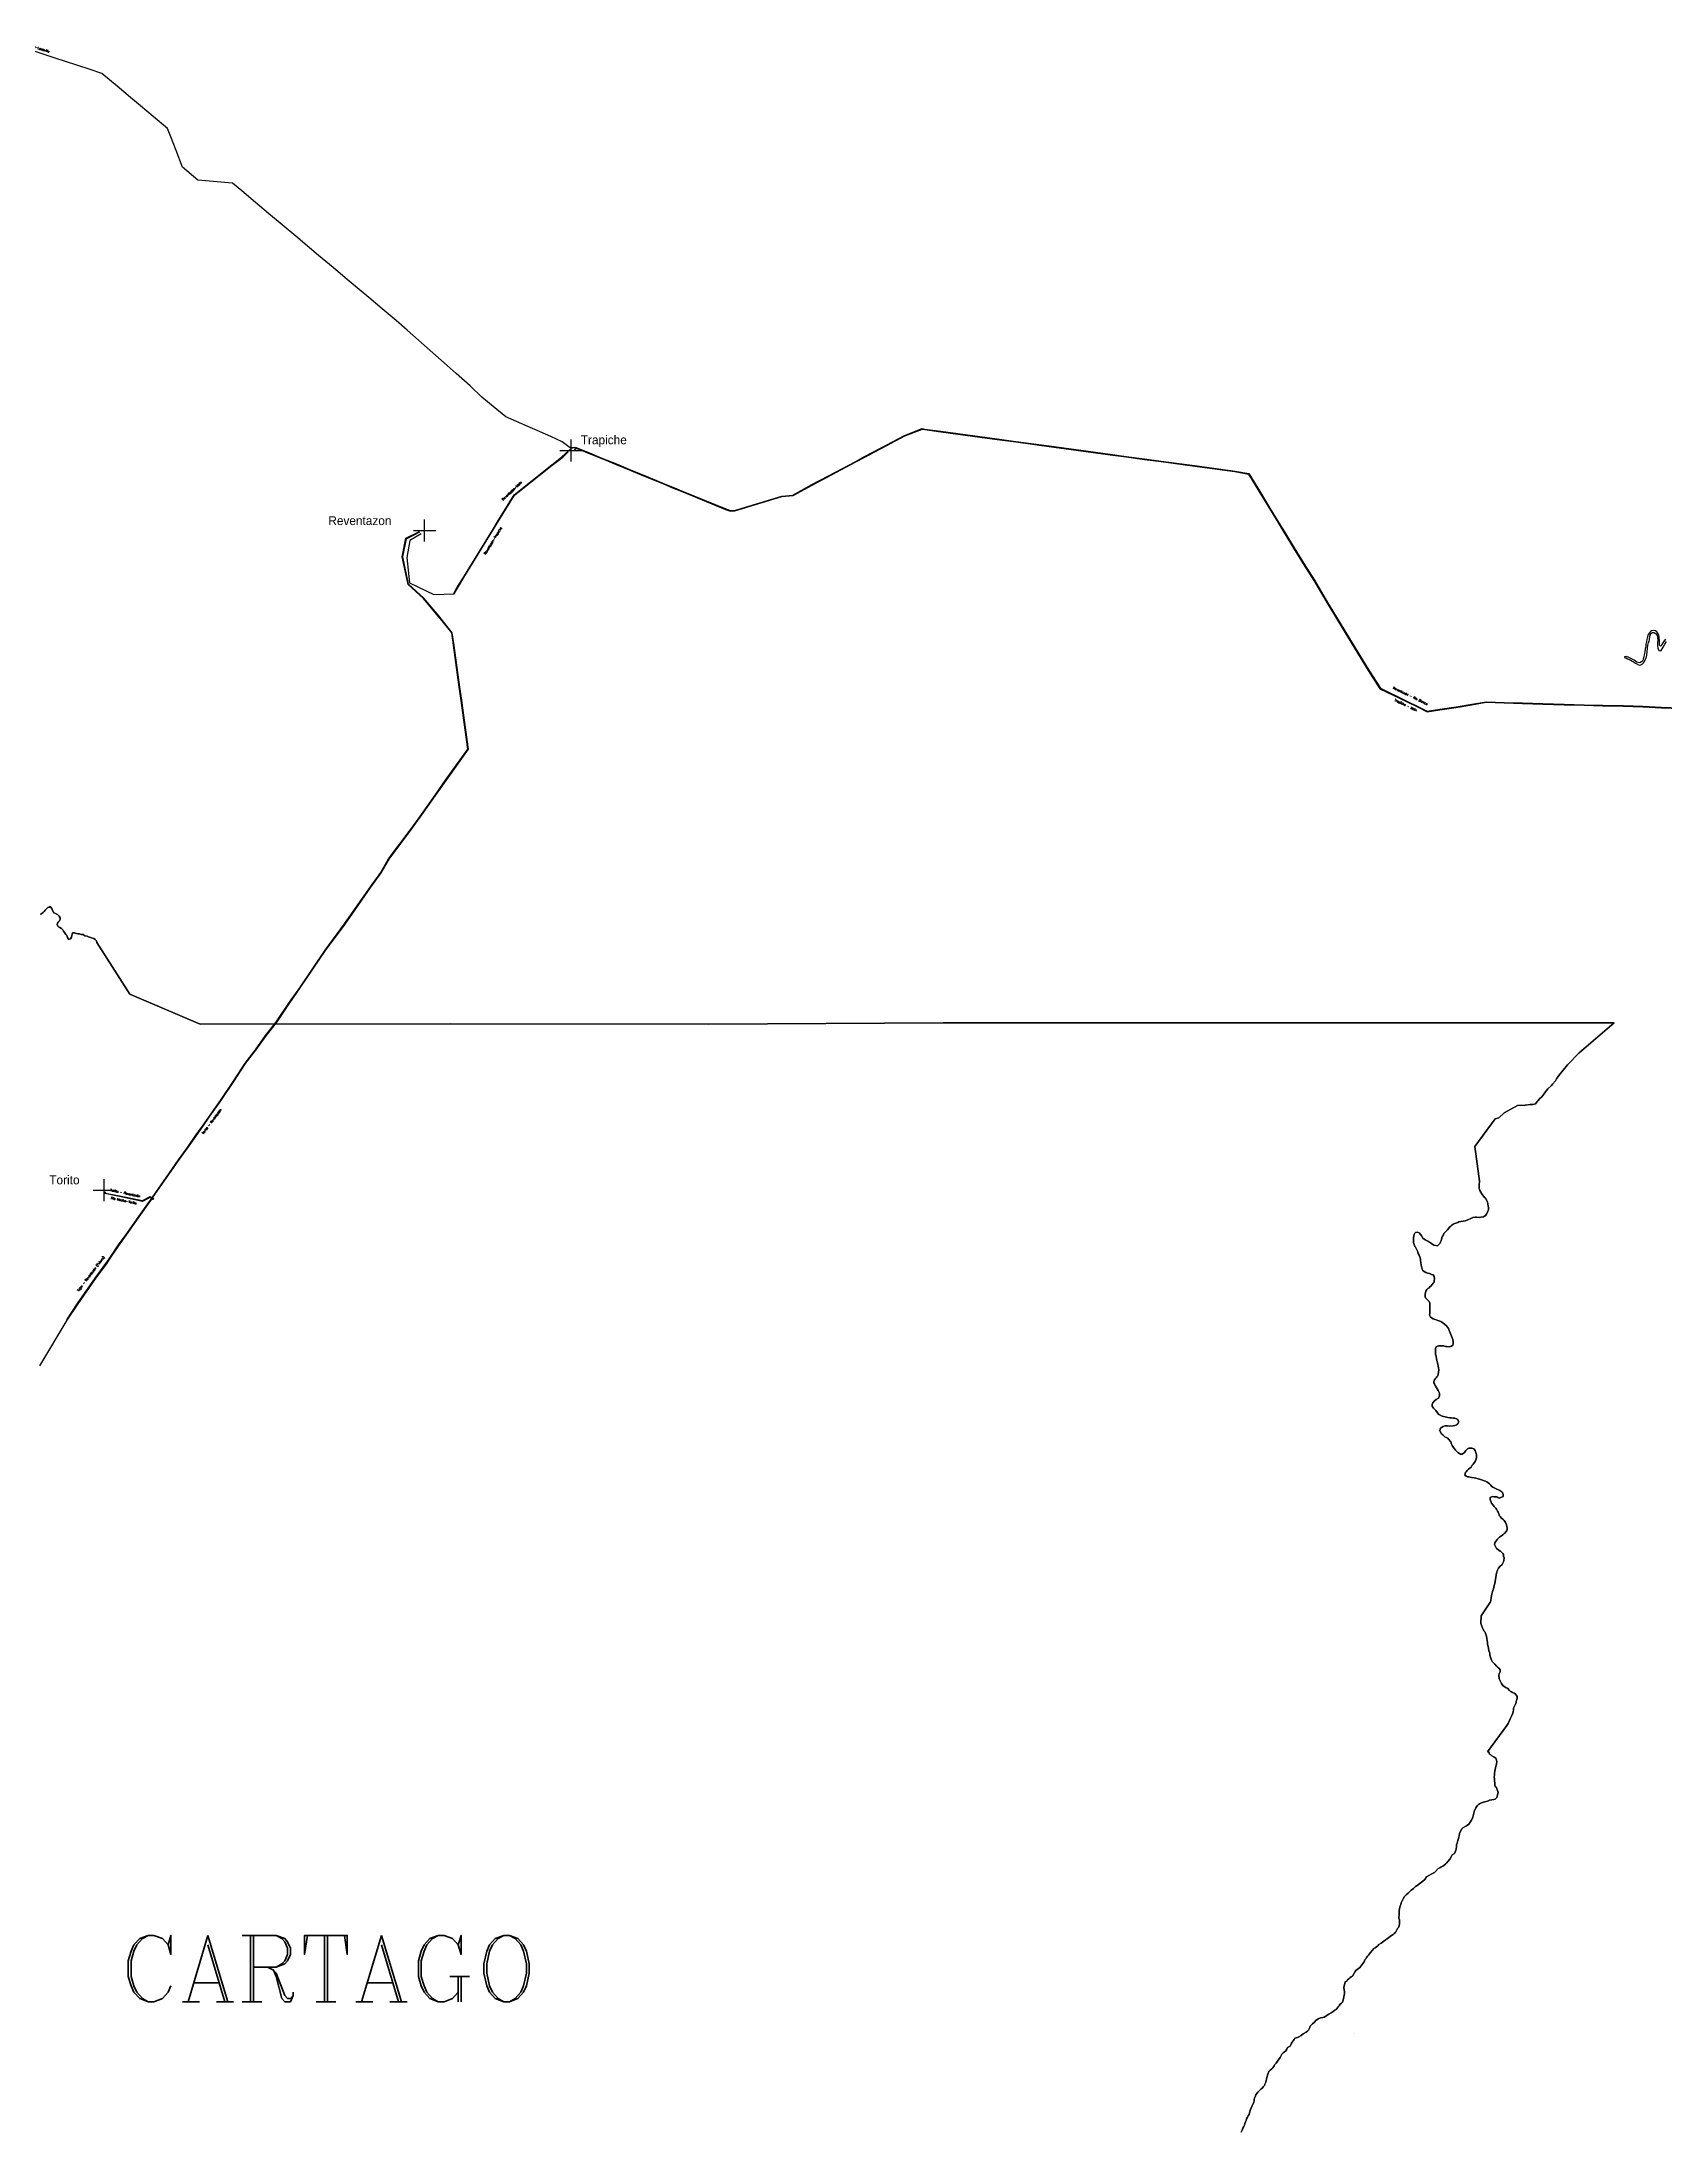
# Model space of a CAD drawing. Extents: x 283583 to 658922, y 889284 to 1241133.
# Drawn here: x 539913 to 576605, y 1078750 to 1125979 of the extents above; entities that cross this region are included whole.
import ezdxf
from ezdxf.enums import TextEntityAlignment as Align

# ---------------------------------------------------------------- set-up
doc = ezdxf.new("R2010")
doc.units = 0
doc.header["$MEASUREMENT"] = 0
for name, color, linetype in [('230 kV', 14, 'Continuous'), ('CARTAGO', 7, 'Continuous'), ('Circuito', 40, 'Continuous'), ('LIMON', 7, 'Continuous'), ('NPROVINCIA', 40, 'Continuous'), ('Subestaciones', 7, 'Continuous')]:
    doc.layers.add(name, color=color, linetype=linetype)
doc.styles.add('COMPLEX', font='COMPLEX', dxfattribs={"height": 0.2})

# ---------------------------------------------------------------- blocks, each defined once
blk = doc.blocks.new('UNNAMED')
at = {"color": 0}
for p, q in [((-0.5, 0), (0.5, 0)), ((0, -0.5), (0, 0.5))]:
    blk.add_line(p, q, dxfattribs=at)

msp = doc.modelspace()

# ---------------------------------------------------------------- linework, layer by layer
at = {"layer": '230 kV'}
for points in [[(551949, 1116749), (551990, 1116779), (551957, 1116795), (551857, 1116794), (551678, 1116935), (551416, 1117051), (550763, 1117338), (550398, 1117498), (550115, 1117731), (549855, 1117946), (549592, 1118201), (549280, 1118477), (549010, 1118715), (548753, 1118942), (548170, 1119456), (547921, 1119676), (547607, 1119940), (547302, 1120196), (547085, 1120378), (546773, 1120640), (546497, 1120872), (546169, 1121147), (545653, 1121581), (545346, 1121839), (545037, 1122099), (544740, 1122348), (544435, 1122605), (544224, 1122781), (543440, 1122851), (543094, 1123142), (542948, 1123518), (542827, 1123828), (542754, 1124016), (542428, 1124290), (542144, 1124529), (541919, 1124718), (541613, 1124975), (541269, 1125263), (541006, 1125350), (540706, 1125448), (540218, 1125609), (540012, 1125676), (539743, 1125764)], [(549225, 1113504), (549295, 1113627), (549466, 1113905), (550090, 1114923), (550234, 1115157), (550586, 1115733), (550774, 1115887), (550993, 1116059), (551146, 1116179), (551444, 1116413), (551669, 1116590), (551886, 1116790), (551970, 1116814), (552293, 1116681), (552574, 1116565), (552899, 1116432), (553231, 1116295), (553479, 1116193), (553952, 1115999), (554176, 1115907), (554406, 1115812), (555373, 1115415), (555478, 1115376), (555571, 1115381), (556639, 1115707), (556891, 1115728), (557318, 1115965), (557866, 1116256), (558293, 1116483), (558508, 1116597), (558882, 1116796), (559414, 1117077), (559811, 1117233), (559874, 1117222), (560234, 1117171), (561115, 1117051), (561505, 1116998), (561926, 1116941), (562792, 1116824), (563178, 1116772), (564062, 1116652), (564425, 1116603), (564836, 1116547), (565213, 1116496), (566026, 1116386), (566883, 1116270), (567194, 1116215), (567434, 1115822), (567650, 1115468), (567835, 1115163), (567997, 1114897), (568218, 1114535), (568435, 1114179), (568678, 1113801), (568969, 1113302), (569234, 1112867), (569491, 1112445), (569761, 1112002), (569905, 1111767), (570167, 1111358), (570763, 1111069), (571027, 1110941), (571227, 1110840), (571508, 1110885), (571881, 1110937), (572232, 1111000), (572558, 1111055), (572968, 1111039), (573380, 1111028), (573839, 1111015), (574325, 1111000), (574775, 1110987), (575190, 1110977), (575663, 1110966), (576097, 1110951), (576520, 1110931), (576948, 1110918)], [(551975, 1116798), (552288, 1116669), (552569, 1116553), (552894, 1116420), (553226, 1116283), (553474, 1116181), (553947, 1115987), (554171, 1115895), (554401, 1115800), (555368, 1115403), (555476, 1115363), (555574, 1115369), (556641, 1115695), (556895, 1115716), (557324, 1115954), (557872, 1116245), (558299, 1116472), (558514, 1116586), (558710, 1116690), (558888, 1116785), (559419, 1117066), (559816, 1117221), (560232, 1117158), (561113, 1117039), (561504, 1116986), (561925, 1116929), (562790, 1116811), (563177, 1116759), (564060, 1116639), (564423, 1116590), (564834, 1116535), (565211, 1116484), (566024, 1116374), (566881, 1116258), (567187, 1116203), (567423, 1115815), (567639, 1115461), (567824, 1115156), (567986, 1114891), (568207, 1114528), (568424, 1114172), (568667, 1113794), (568958, 1113296), (569224, 1112860), (569480, 1112439), (569751, 1111995), (569894, 1111760), (570158, 1111348), (570757, 1111058), (571022, 1110930), (571225, 1110827), (571510, 1110873), (571883, 1110925), (572234, 1110988), (572558, 1111043), (572968, 1111027), (573379, 1111015), (573839, 1111002), (574324, 1110987), (574775, 1110975), (575189, 1110965), (575663, 1110954), (576096, 1110938), (576520, 1110918), (576948, 1110905)], [(549232, 1113491), (549306, 1113620), (549477, 1113899), (550101, 1114917), (550244, 1115151), (550596, 1115724), (550782, 1115877), (551001, 1116049), (551153, 1116169), (551452, 1116403), (551686, 1116587)], [(551686, 1116587), (551812, 1116706)], [(551686, 1116587), (551686, 1116587)], [(551686, 1116587), (551686, 1116587)], [(549178, 1112610), (548964, 1112885), (548874, 1112990), (548542, 1113391), (548190, 1113703), (548057, 1114329), (548144, 1114750), (548451, 1114906)], [(549191, 1112615), (548973, 1112893), (548883, 1112998), (548551, 1113400), (548202, 1113710), (548070, 1114329), (548155, 1114741), (548457, 1114895)], [(548484, 1114853), (548233, 1114703), (548163, 1114319), (548226, 1113746), (548773, 1113482), (549232, 1113491)], [(540476, 1097076), (540723, 1097449), (541120, 1098015), (541362, 1098347), (541472, 1098508), (541649, 1098769), (541818, 1099008), (542053, 1099341), (542269, 1099647), (542405, 1099839), (543001, 1100695), (543220, 1100998), (543381, 1101227), (543544, 1101459), (543704, 1101686), (543950, 1102037), (544242, 1102472), (544507, 1102878), (544743, 1103180), (544971, 1103506), (545205, 1103800), (545509, 1104257), (545742, 1104588), (546317, 1105435), (546756, 1106031), (546863, 1106183), (547340, 1106866), (547574, 1107195), (547752, 1107503), (548285, 1108207), (548530, 1108556), (548803, 1108945), (549041, 1109283), (549542, 1109984), (549431, 1110805), (549392, 1111086), (549350, 1111385), (549178, 1112610)], [(541342, 1099971), (541349, 1099944), (541669, 1099882), (542188, 1099772), (542363, 1099862), (542372, 1099859), (542401, 1099833), (542413, 1099825), (542436, 1099822), (542415, 1099832), (543012, 1100688), (543230, 1100990), (543391, 1101219), (543555, 1101452), (543714, 1101679), (543961, 1102030), (544253, 1102465), (544517, 1102871), (544753, 1103173), (544981, 1103498), (545215, 1103793), (545520, 1104249), (545753, 1104581), (546327, 1105428), (546766, 1106024), (546873, 1106175), (547351, 1106859), (547584, 1107188), (547763, 1107496), (548295, 1108200), (548540, 1108548), (548813, 1108937), (549051, 1109276), (549555, 1109981), (549444, 1110807), (549405, 1111088), (549363, 1111387), (549231, 1112329), (549190, 1112615)], [(549178, 1112610), (549178, 1112610)], [(549178, 1112610), (549178, 1112610)], [(539871, 1096036), (540486, 1097067), (540733, 1097441), (541130, 1098007), (541373, 1098339), (541483, 1098500), (541660, 1098762), (541828, 1099001), (542063, 1099333), (542280, 1099640), (542399, 1099809)], [(542399, 1099809), (542377, 1099825), (542369, 1099849), (542190, 1099756), (541666, 1099867), (541337, 1099931), (541327, 1099967)], [(542399, 1099809), (542414, 1099830), (542442, 1099808), (542413, 1099800), (542399, 1099809)]]:
    msp.add_lwpolyline(points, dxfattribs=at)
at = {"layer": 'CARTAGO', "color": 241}
msp.add_lwpolyline([(539887, 1106240), (539919, 1106270), (539940, 1106286), (539963, 1106310), (539991, 1106342), (540016, 1106370), (540046, 1106402), (540079, 1106410), (540102, 1106423), (540141, 1106376), (540157, 1106330), (540186, 1106284), (540219, 1106262), (540265, 1106243), (540309, 1106204), (540327, 1106165), (540326, 1106136), (540315, 1106097), (540283, 1106072), (540268, 1106046), (540260, 1106014), (540272, 1105982), (540293, 1105966), (540318, 1105949), (540359, 1105923), (540391, 1105899), (540404, 1105864), (540423, 1105836), (540440, 1105816), (540457, 1105794), (540477, 1105766), (540497, 1105721), (540524, 1105680), (540563, 1105694), (540585, 1105734), (540588, 1105769), (540597, 1105795), (540610, 1105829), (540651, 1105828), (540695, 1105810), (540724, 1105803), (540768, 1105802), (540800, 1105794), (540846, 1105787), (540888, 1105758), (540937, 1105750), (540968, 1105738), (541039, 1105712), (541088, 1105697), (541121, 1105674), (541148, 1105644), (541156, 1105613), (541906, 1104441), (542113, 1104348), (543492, 1103760), (549156, 1103767), (554987, 1103765), (560287, 1103792), (564443, 1103794), (567847, 1103794), (575453, 1103791), (574660, 1103115), (574398, 1102844), (574199, 1102600), (574147, 1102523), (574127, 1102479), (574059, 1102406), (574032, 1102374), (573955, 1102300), (573926, 1102265), (573901, 1102235), (573860, 1102180), (573818, 1102123), (573762, 1102071), (573736, 1102040), (573719, 1102019), (573672, 1101965), (573615, 1101946), (573555, 1101944), (573440, 1101929), (573267, 1101924), (572966, 1101756), (572842, 1101648), (572796, 1101629), (572763, 1101620), (572300, 1100995), (572393, 1100324), (572404, 1100272), (572405, 1100218), (572406, 1100182), (572400, 1100149), (572397, 1100119), (572397, 1100093), (572401, 1100056), (572406, 1100025), (572417, 1099998), (572468, 1099914), (572506, 1099864), (572523, 1099844), (572541, 1099825), (572587, 1099742), (572596, 1099698), (572606, 1099646), (572612, 1099620), (572611, 1099564), (572599, 1099537), (572589, 1099512), (572574, 1099480), (572551, 1099444), (572497, 1099404), (572440, 1099400), (572398, 1099394), (572338, 1099395), (572311, 1099398), (572261, 1099391), (572226, 1099373), (572133, 1099333), (572084, 1099315), (571943, 1099291), (571919, 1099280), (571848, 1099256), (571813, 1099239), (571783, 1099218), (571759, 1099198), (571729, 1099171), (571709, 1099140), (571684, 1099114), (571664, 1099090), (571639, 1099069), (571603, 1099026), (571592, 1099002), (571575, 1098972), (571554, 1098932), (571538, 1098861), (571527, 1098832), (571513, 1098802), (571485, 1098769), (571462, 1098751), (571375, 1098767), (571324, 1098803), (571280, 1098833), (571253, 1098847), (571182, 1098888), (571160, 1098902), (571126, 1098927), (571106, 1098966), (571078, 1099010), (571044, 1099045), (571007, 1099057), (570963, 1099055), (570943, 1099034), (570928, 1099010), (570919, 1098942), (570916, 1098912), (570915, 1098868), (570914, 1098824), (570945, 1098738), (570960, 1098718), (570977, 1098692), (571001, 1098646), (571013, 1098612), (571025, 1098579), (571046, 1098538), (571061, 1098498), (571071, 1098452), (571073, 1098422), (571080, 1098374), (571086, 1098314), (571103, 1098253), (571115, 1098223), (571131, 1098192), (571160, 1098169), (571194, 1098150), (571240, 1098132), (571277, 1098121), (571324, 1098104), (571359, 1098096), (571385, 1098053), (571389, 1098004), (571387, 1097959), (571381, 1097932), (571364, 1097903), (571313, 1097843), (571288, 1097821), (571267, 1097801), (571242, 1097783), (571220, 1097762), (571195, 1097728), (571186, 1097693), (571180, 1097660), (571183, 1097599), (571191, 1097571), (571213, 1097551), (571245, 1097515), (571269, 1097491), (571286, 1097454), (571288, 1097421), (571287, 1097379), (571288, 1097333), (571284, 1097271), (571282, 1097231), (571281, 1097179), (571299, 1097139), (571364, 1097099), (571535, 1097037), (571583, 1097005), (571628, 1096974), (571661, 1096944), (571683, 1096910), (571704, 1096881), (571724, 1096836), (571744, 1096783), (571761, 1096745), (571775, 1096710), (571792, 1096669), (571803, 1096634), (571813, 1096582), (571814, 1096532), (571807, 1096503), (571775, 1096479), (571730, 1096463), (571670, 1096470), (571637, 1096473), (571591, 1096485), (571543, 1096489), (571485, 1096490), (571460, 1096482), (571432, 1096464), (571416, 1096427), (571415, 1096343), (571416, 1096301), (571425, 1096254), (571438, 1096190), (571442, 1096162), (571457, 1096100), (571464, 1096075), (571473, 1096032), (571484, 1095989), (571486, 1095943), (571477, 1095841), (571466, 1095813), (571447, 1095785), (571426, 1095763), (571404, 1095740), (571391, 1095718), (571378, 1095685), (571379, 1095651), (571388, 1095627), (571405, 1095594), (571476, 1095480), (571488, 1095451), (571503, 1095415), (571505, 1095360), (571481, 1095305), (571425, 1095272), (571389, 1095241), (571355, 1095203), (571337, 1095166), (571337, 1095126), (571370, 1095080), (571399, 1095049), (571420, 1095029), (571455, 1094977), (571491, 1094937), (571519, 1094917), (571567, 1094895), (571597, 1094889), (571635, 1094886), (571662, 1094878), (571694, 1094871), (571735, 1094860), (571768, 1094858), (571815, 1094853), (571848, 1094851), (571889, 1094840), (571915, 1094824), (571931, 1094781), (571931, 1094752), (571920, 1094727), (571887, 1094704), (571852, 1094690), (571814, 1094682), (571727, 1094675), (571688, 1094678), (571622, 1094676), (571587, 1094664), (571549, 1094645), (571529, 1094627), (571517, 1094603), (571512, 1094577), (571544, 1094504), (571577, 1094479), (571627, 1094434), (571657, 1094419), (571689, 1094402), (571709, 1094380), (571759, 1094316), (571776, 1094266), (571789, 1094237), (571821, 1094193), (571841, 1094159), (571862, 1094132), (571894, 1094098), (571915, 1094073), (571955, 1094057), (571982, 1094040), (572020, 1094040), (572069, 1094079), (572102, 1094122), (572136, 1094162), (572169, 1094176), (572236, 1094177), (572279, 1094157), (572308, 1094125), (572318, 1094090), (572330, 1094056), (572338, 1094025), (572341, 1093964), (572334, 1093929), (572317, 1093887), (572296, 1093853), (572267, 1093813), (572244, 1093787), (572230, 1093763), (572217, 1093741), (572188, 1093723), (572158, 1093698), (572129, 1093671), (572106, 1093641), (572085, 1093615), (572082, 1093589), (572079, 1093564), (572110, 1093540), (572137, 1093528), (572166, 1093529), (572231, 1093508), (572291, 1093500), (572324, 1093493), (572375, 1093483), (572411, 1093473), (572475, 1093449), (572512, 1093438), (572547, 1093425), (572571, 1093411), (572602, 1093388), (572633, 1093364), (572663, 1093334), (572683, 1093313), (572710, 1093290), (572756, 1093267), (572802, 1093248), (572836, 1093232), (572868, 1093220), (572911, 1093189), (572928, 1093169), (572946, 1093127), (572942, 1093080), (572853, 1093044), (572825, 1093056), (572798, 1093073), (572769, 1093076), (572743, 1093076), (572700, 1093084), (572649, 1093056), (572646, 1093014), (572681, 1092931), (572716, 1092882), (572738, 1092853), (572776, 1092816), (572791, 1092794), (572813, 1092753), (572829, 1092725), (572845, 1092691), (572862, 1092647), (572880, 1092620), (572900, 1092601), (572940, 1092564), (572962, 1092536), (572980, 1092518), (572997, 1092492), (573021, 1092438), (573029, 1092406), (573030, 1092366), (573030, 1092336), (573024, 1092310), (572985, 1092262), (572963, 1092241), (572934, 1092215), (572905, 1092192), (572861, 1092159), (572814, 1092116), (572791, 1092089), (572771, 1092059), (572757, 1092037), (572748, 1091996), (572792, 1091902), (572845, 1091867), (572872, 1091848), (572893, 1091834), (572915, 1091816), (572935, 1091792), (572949, 1091766), (572953, 1091733), (572962, 1091692), (572958, 1091632), (572951, 1091607), (572938, 1091573), (572920, 1091546), (572870, 1091499), (572837, 1091462), (572808, 1091399), (572797, 1091367), (572782, 1091320), (572782, 1091292), (572760, 1091169), (572754, 1091110), (572743, 1091067), (572732, 1091033), (572722, 1090994), (572710, 1090959), (572702, 1090935), (572696, 1090900), (572681, 1090839), (572671, 1090790), (572662, 1090733), (572656, 1090702), (572448, 1090385), (572438, 1090207), (572486, 1090087), (572513, 1090034), (572534, 1090013), (572542, 1089982), (572565, 1089920), (572586, 1089773), (572588, 1089740), (572603, 1089690), (572612, 1089652), (572622, 1089590), (572638, 1089536), (572638, 1089491), (572664, 1089428), (572674, 1089404), (572682, 1089380), (572692, 1089351), (572755, 1089286), (572793, 1089243), (572815, 1089223), (572850, 1089193), (572875, 1089159), (572873, 1089116), (572855, 1089070), (572847, 1089041), (572852, 1088955), (572872, 1088916), (572906, 1088856), (572938, 1088808), (573014, 1088758), (573042, 1088745), (573088, 1088696), (573108, 1088675), (573134, 1088664), (573157, 1088650), (573190, 1088633), (573224, 1088608), (573242, 1088583), (573258, 1088555), (573259, 1088519), (573255, 1088485), (573239, 1088452), (573234, 1088424), (573218, 1088382), (573197, 1088343), (573180, 1088292), (573176, 1088252), (573168, 1088218), (573162, 1088184), (573140, 1088125), (573108, 1088065), (573087, 1088014), (573054, 1087944), (573026, 1087901), (572589, 1087307), (572620, 1087307), (572637, 1087256), (572664, 1087237), (572690, 1087220), (572741, 1087185), (572776, 1087160), (572792, 1087122), (572799, 1087089), (572792, 1087028), (572779, 1086980), (572768, 1086948), (572759, 1086907), (572751, 1086872), (572746, 1086827), (572747, 1086770), (572742, 1086741), (572745, 1086690), (572745, 1086657), (572752, 1086598), (572756, 1086564), (572759, 1086521), (572792, 1086502), (572803, 1086467), (572817, 1086434), (572827, 1086385), (572806, 1086306), (572798, 1086271), (572760, 1086237), (572734, 1086226), (572685, 1086221), (572631, 1086214), (572589, 1086194), (572556, 1086183), (572495, 1086170), (572455, 1086152), (572408, 1086131), (572384, 1086114), (572352, 1086082), (572322, 1086041), (572310, 1086012), (572297, 1085982), (572290, 1085951), (572267, 1085862), (572259, 1085827), (572225, 1085761), (572210, 1085736), (572170, 1085671), (572117, 1085636), (572032, 1085589), (572009, 1085567), (571974, 1085500), (571957, 1085463), (571949, 1085406), (571932, 1085346), (571919, 1085304), (571904, 1085241), (571890, 1085201), (571888, 1085168), (571878, 1085107), (571867, 1085064), (571840, 1085011), (571792, 1084978), (571768, 1084933), (571736, 1084881), (571692, 1084825), (571666, 1084796), (571647, 1084771), (571605, 1084739), (571578, 1084723), (571537, 1084696), (571508, 1084683), (571474, 1084668), (571413, 1084604), (571390, 1084579), (571331, 1084548), (571210, 1084480), (571174, 1084418), (571128, 1084384), (570999, 1084286), (570962, 1084258), (570914, 1084219), (570867, 1084180), (570827, 1084139), (570794, 1084107), (570754, 1084075), (570716, 1084037), (570683, 1083980), (570652, 1083926), (570641, 1083894), (570630, 1083853), (570618, 1083822), (570607, 1083791), (570598, 1083757), (570594, 1083717), (570589, 1083678), (570592, 1083620), (570588, 1083576), (570584, 1083544), (570598, 1083509), (570599, 1083478), (570597, 1083418), (570590, 1083373), (570580, 1083338), (570555, 1083309), (570522, 1083255), (570512, 1083224), (570482, 1083196), (570455, 1083177), (570417, 1083152), (570186, 1082979), (570136, 1082953), (570108, 1082916), (570078, 1082897), (570047, 1082877), (570020, 1082857), (569944, 1082772), (569897, 1082710), (569878, 1082684), (569852, 1082656), (569836, 1082629), (569814, 1082601), (569798, 1082556), (569702, 1082428), (569644, 1082382), (569613, 1082362), (569597, 1082336), (569565, 1082283), (569535, 1082234), (569509, 1082215), (569476, 1082195), (569452, 1082177), (569422, 1082150), (569406, 1082124), (569375, 1082108), (569344, 1081980), (569357, 1081876), (569359, 1081838), (569330, 1081691), (569310, 1081648), (569288, 1081624), (569261, 1081599), (569235, 1081562), (569215, 1081541), (569165, 1081482), (569141, 1081462), (569101, 1081436), (569052, 1081406), (569006, 1081374), (568898, 1081303), (568868, 1081297), (568817, 1081288), (568760, 1081270), (568706, 1081233), (568679, 1081193), (568636, 1081153), (568608, 1081134), (568582, 1081101), (568572, 1081072), (568556, 1081045), (568541, 1081016), (568519, 1080991), (568489, 1080969), (568422, 1080929), (568378, 1080894), (568327, 1080864), (568295, 1080846), (568267, 1080836), (568237, 1080830), (568218, 1080799), (568173, 1080743), (568162, 1080716), (568147, 1080682), (568127, 1080654), (568069, 1080623), (568056, 1080581), (568028, 1080542), (567969, 1080501), (567941, 1080467), (567916, 1080421), (567904, 1080395), (567887, 1080373), (567861, 1080332), (567839, 1080309), (567813, 1080267), (567782, 1080233), (567768, 1080203), (567740, 1080163), (567716, 1080138), (567678, 1080107), (567650, 1080075), (567622, 1080021), (567604, 1079944), (567578, 1079836), (567557, 1079788), (567545, 1079760), (567522, 1079732), (567500, 1079706), (567475, 1079683), (567454, 1079664), (567420, 1079630), (567398, 1079607), (567377, 1079578), (567355, 1079551), (567344, 1079525), (567326, 1079478), (567317, 1079447), (567312, 1079413), (567308, 1079385), (567231, 1079220), (567222, 1079193), (567210, 1079146), (567200, 1079103), (567182, 1079073), (567165, 1079048), (567145, 1079005), (567134, 1078971), (567119, 1078940), (567107, 1078900), (567100, 1078863), (567078, 1078833), (567057, 1078794), (567046, 1078753), (567019, 1078704)], dxfattribs=at)
at = {"layer": 'LIMON', "color": 241}
for points in [[(576611, 1112472), (576580, 1112435), (576550, 1112387), (576530, 1112349), (576517, 1112318), (576497, 1112308), (576479, 1112334), (576477, 1112430), (576469, 1112505), (576459, 1112558), (576439, 1112604), (576416, 1112639), (576389, 1112657), (576343, 1112662), (576298, 1112657), (576273, 1112642), (576247, 1112614), (576217, 1112576), (576204, 1112523), (576187, 1112465), (576179, 1112415), (576171, 1112359), (576164, 1112309), (576151, 1112243), (576146, 1112190), (576138, 1112142), (576129, 1112118), (576124, 1112068), (576109, 1112017), (576096, 1111985), (576071, 1111954), (576033, 1111932), (575995, 1111939), (575965, 1111949), (575937, 1111972), (575902, 1111997), (575859, 1112020), (575816, 1112038), (575771, 1112063), (575726, 1112078), (575685, 1112071), (575685, 1112056), (575713, 1112046), (575756, 1112028), (575811, 1112000), (575857, 1111975), (575892, 1111955), (575937, 1111924), (575978, 1111904), (575983, 1111894), (576026, 1111884), (576056, 1111891), (576084, 1111904), (576114, 1111932), (576137, 1111964), (576160, 1112015), (576180, 1112065), (576187, 1112118), (576198, 1112186), (576208, 1112262), (576215, 1112333), (576228, 1112396), (576241, 1112413), (576251, 1112461), (576259, 1112530), (576274, 1112580), (576284, 1112600), (576317, 1112618), (576350, 1112618), (576380, 1112605), (576402, 1112587), (576420, 1112550), (576433, 1112509), (576438, 1112454), (576433, 1112388), (576432, 1112327), (576440, 1112264), (576465, 1112214), (576488, 1112204), (576511, 1112216), (576556, 1112287), (576594, 1112360), (576632, 1112413)], [(567019, 1078704), (567046, 1078753), (567057, 1078794), (567078, 1078833), (567100, 1078863), (567107, 1078900), (567119, 1078940), (567134, 1078971), (567145, 1079005), (567165, 1079048), (567182, 1079073), (567200, 1079103), (567210, 1079146), (567222, 1079193), (567231, 1079220), (567308, 1079385), (567312, 1079413), (567317, 1079447), (567326, 1079478), (567344, 1079525), (567355, 1079551), (567377, 1079578), (567398, 1079607), (567420, 1079630), (567454, 1079664), (567475, 1079683), (567500, 1079706), (567522, 1079732), (567545, 1079760), (567557, 1079788), (567578, 1079836), (567604, 1079944), (567622, 1080021), (567650, 1080075), (567678, 1080107), (567716, 1080138), (567740, 1080163), (567768, 1080203), (567782, 1080233), (567813, 1080267), (567839, 1080309), (567861, 1080332), (567887, 1080373), (567904, 1080395), (567916, 1080421), (567941, 1080467), (567969, 1080501), (568028, 1080542), (568056, 1080581), (568069, 1080623), (568127, 1080654), (568147, 1080682), (568162, 1080716), (568173, 1080743), (568218, 1080799), (568237, 1080830), (568267, 1080836), (568295, 1080846), (568327, 1080864), (568378, 1080894), (568422, 1080929), (568489, 1080969), (568519, 1080991), (568541, 1081016), (568556, 1081045), (568572, 1081072), (568582, 1081101), (568608, 1081134), (568636, 1081153), (568679, 1081193), (568706, 1081233), (568760, 1081270), (568817, 1081288), (568868, 1081297), (568898, 1081303), (569006, 1081374), (569052, 1081406), (569101, 1081436), (569141, 1081462), (569165, 1081482), (569215, 1081541), (569235, 1081562), (569261, 1081599), (569288, 1081624), (569310, 1081648), (569330, 1081691), (569359, 1081838), (569357, 1081876), (569344, 1081980), (569375, 1082108), (569406, 1082124), (569422, 1082150), (569452, 1082177), (569476, 1082195), (569509, 1082215), (569535, 1082234), (569565, 1082283), (569597, 1082336), (569613, 1082362), (569644, 1082382), (569702, 1082428), (569798, 1082556), (569814, 1082601), (569836, 1082629), (569852, 1082656), (569878, 1082684), (569897, 1082710), (569944, 1082772), (570020, 1082857), (570047, 1082877), (570078, 1082897), (570108, 1082916), (570136, 1082953), (570186, 1082979), (570417, 1083152), (570455, 1083177), (570482, 1083196), (570512, 1083224), (570522, 1083255), (570555, 1083309), (570580, 1083338), (570590, 1083373), (570597, 1083418), (570599, 1083478), (570598, 1083509), (570584, 1083544), (570588, 1083576), (570592, 1083620), (570589, 1083678), (570594, 1083717), (570598, 1083757), (570607, 1083791), (570618, 1083822), (570630, 1083853), (570641, 1083894), (570652, 1083926), (570683, 1083980), (570716, 1084037), (570754, 1084075), (570794, 1084107), (570827, 1084139), (570867, 1084180), (570914, 1084219), (570962, 1084258), (570999, 1084286), (571128, 1084384), (571174, 1084418), (571210, 1084480), (571331, 1084548), (571390, 1084579), (571413, 1084604), (571474, 1084668), (571508, 1084683), (571537, 1084696), (571578, 1084723), (571605, 1084739), (571647, 1084771), (571666, 1084796), (571692, 1084825), (571736, 1084881), (571768, 1084933), (571792, 1084978), (571840, 1085011), (571867, 1085064), (571878, 1085107), (571888, 1085168), (571890, 1085201), (571904, 1085241), (571919, 1085304), (571932, 1085346), (571949, 1085406), (571957, 1085463), (571974, 1085500), (572009, 1085567), (572032, 1085589), (572117, 1085636), (572170, 1085671), (572210, 1085736), (572225, 1085761), (572259, 1085827), (572267, 1085862), (572290, 1085951), (572297, 1085982), (572310, 1086012), (572322, 1086041), (572352, 1086082), (572384, 1086114), (572408, 1086131), (572455, 1086152), (572495, 1086170), (572556, 1086183), (572589, 1086194), (572631, 1086214), (572685, 1086221), (572734, 1086226), (572760, 1086237), (572798, 1086271), (572806, 1086306), (572827, 1086385), (572817, 1086434), (572803, 1086467), (572792, 1086502), (572759, 1086521), (572756, 1086564), (572752, 1086598), (572745, 1086657), (572745, 1086690), (572742, 1086741), (572747, 1086770), (572746, 1086827), (572751, 1086872), (572759, 1086907), (572768, 1086948), (572779, 1086980), (572792, 1087028), (572799, 1087089), (572792, 1087122), (572776, 1087160), (572741, 1087185), (572690, 1087220), (572664, 1087237), (572637, 1087256), (572620, 1087307), (572589, 1087307), (573026, 1087901), (573054, 1087944), (573087, 1088014), (573108, 1088065), (573140, 1088125), (573162, 1088184), (573168, 1088218), (573176, 1088252), (573180, 1088292), (573197, 1088343), (573218, 1088382), (573234, 1088424), (573239, 1088452), (573255, 1088485), (573259, 1088519), (573258, 1088555), (573242, 1088583), (573224, 1088608), (573190, 1088633), (573157, 1088650), (573134, 1088664), (573108, 1088675), (573088, 1088696), (573042, 1088745), (573014, 1088758), (572938, 1088808), (572906, 1088856), (572872, 1088916), (572852, 1088955), (572847, 1089041), (572855, 1089070), (572873, 1089116), (572875, 1089159), (572850, 1089193), (572815, 1089223), (572793, 1089243), (572755, 1089286), (572692, 1089351), (572682, 1089380), (572674, 1089404), (572664, 1089428), (572638, 1089491), (572638, 1089536), (572622, 1089590), (572612, 1089652), (572603, 1089690), (572588, 1089740), (572586, 1089773), (572565, 1089920), (572542, 1089982), (572534, 1090013), (572513, 1090034), (572486, 1090087), (572438, 1090207), (572448, 1090385), (572656, 1090702), (572662, 1090733), (572671, 1090790), (572681, 1090839), (572696, 1090900), (572702, 1090935), (572710, 1090959), (572722, 1090994), (572732, 1091033), (572743, 1091067), (572754, 1091110), (572760, 1091169), (572782, 1091292), (572782, 1091320), (572797, 1091367), (572808, 1091399), (572837, 1091462), (572870, 1091499), (572920, 1091546), (572938, 1091573), (572951, 1091607), (572958, 1091632), (572962, 1091692), (572953, 1091733), (572949, 1091766), (572935, 1091792), (572915, 1091816), (572893, 1091834), (572872, 1091848), (572845, 1091867), (572792, 1091902), (572748, 1091996), (572757, 1092037), (572771, 1092059), (572791, 1092089), (572814, 1092116), (572861, 1092159), (572905, 1092192), (572934, 1092215), (572963, 1092241), (572985, 1092262), (573024, 1092310), (573030, 1092336), (573030, 1092366), (573029, 1092406), (573021, 1092438), (572997, 1092492), (572980, 1092518), (572962, 1092536), (572940, 1092564), (572900, 1092601), (572880, 1092620), (572862, 1092647), (572845, 1092691), (572829, 1092725), (572813, 1092753), (572791, 1092794), (572776, 1092816), (572738, 1092853), (572716, 1092882), (572681, 1092931), (572646, 1093014), (572649, 1093056), (572700, 1093084), (572743, 1093076), (572769, 1093076), (572798, 1093073), (572825, 1093056), (572853, 1093044), (572942, 1093080), (572946, 1093127), (572928, 1093169), (572911, 1093189), (572868, 1093220), (572836, 1093232), (572802, 1093248), (572756, 1093267), (572710, 1093290), (572683, 1093313), (572663, 1093334), (572633, 1093364), (572602, 1093388), (572571, 1093411), (572547, 1093425), (572512, 1093438), (572475, 1093449), (572411, 1093473), (572375, 1093483), (572324, 1093493), (572291, 1093500), (572231, 1093508), (572166, 1093529), (572137, 1093528), (572110, 1093540), (572079, 1093564), (572082, 1093589), (572085, 1093615), (572106, 1093641), (572129, 1093671), (572158, 1093698), (572188, 1093723), (572217, 1093741), (572230, 1093763), (572244, 1093787), (572267, 1093813), (572296, 1093853), (572317, 1093887), (572334, 1093929), (572341, 1093964), (572338, 1094025), (572330, 1094056), (572318, 1094090), (572308, 1094125), (572279, 1094157), (572236, 1094177), (572169, 1094176), (572136, 1094162), (572102, 1094122), (572069, 1094079), (572020, 1094040), (571982, 1094040), (571955, 1094057), (571915, 1094073), (571894, 1094098), (571862, 1094132), (571841, 1094159), (571821, 1094193), (571789, 1094237), (571776, 1094266), (571759, 1094316), (571709, 1094380), (571689, 1094402), (571657, 1094419), (571627, 1094434), (571577, 1094479), (571544, 1094504), (571512, 1094577), (571517, 1094603), (571529, 1094627), (571549, 1094645), (571587, 1094664), (571622, 1094676), (571688, 1094678), (571727, 1094675), (571814, 1094682), (571852, 1094690), (571887, 1094704), (571920, 1094727), (571931, 1094752), (571931, 1094781), (571915, 1094824), (571889, 1094840), (571848, 1094851), (571815, 1094853), (571768, 1094858), (571735, 1094860), (571694, 1094871), (571662, 1094878), (571635, 1094886), (571597, 1094889), (571567, 1094895), (571519, 1094917), (571491, 1094937), (571455, 1094977), (571420, 1095029), (571399, 1095049), (571370, 1095080), (571337, 1095126), (571337, 1095166), (571355, 1095203), (571389, 1095241), (571425, 1095272), (571481, 1095305), (571505, 1095360), (571503, 1095415), (571488, 1095451), (571476, 1095480), (571405, 1095594), (571388, 1095627), (571379, 1095651), (571378, 1095685), (571391, 1095718), (571404, 1095740), (571426, 1095763), (571447, 1095785), (571466, 1095813), (571477, 1095841), (571486, 1095943), (571484, 1095989), (571473, 1096032), (571464, 1096075), (571457, 1096100), (571442, 1096162), (571438, 1096190), (571425, 1096254), (571416, 1096301), (571415, 1096343), (571416, 1096427), (571432, 1096464), (571460, 1096482), (571485, 1096490), (571543, 1096489), (571591, 1096485), (571637, 1096473), (571670, 1096470), (571730, 1096463), (571775, 1096479), (571807, 1096503), (571814, 1096532), (571813, 1096582), (571803, 1096634), (571792, 1096669), (571775, 1096710), (571761, 1096745), (571744, 1096783), (571724, 1096836), (571704, 1096881), (571683, 1096910), (571661, 1096944), (571628, 1096974), (571583, 1097005), (571535, 1097037), (571364, 1097099), (571299, 1097139), (571281, 1097179), (571282, 1097231), (571284, 1097271), (571288, 1097333), (571287, 1097379), (571288, 1097421), (571286, 1097454), (571269, 1097491), (571245, 1097515), (571213, 1097551), (571191, 1097571), (571183, 1097599), (571180, 1097660), (571186, 1097693), (571195, 1097728), (571220, 1097762), (571242, 1097783), (571267, 1097801), (571288, 1097821), (571313, 1097843), (571364, 1097903), (571381, 1097932), (571387, 1097959), (571389, 1098004), (571385, 1098053), (571359, 1098096), (571324, 1098104), (571277, 1098121), (571240, 1098132), (571194, 1098150), (571160, 1098169), (571131, 1098192), (571115, 1098223), (571103, 1098253), (571086, 1098314), (571080, 1098374), (571073, 1098422), (571071, 1098452), (571061, 1098498), (571046, 1098538), (571025, 1098579), (571013, 1098612), (571001, 1098646), (570977, 1098692), (570960, 1098718), (570945, 1098738), (570914, 1098824), (570915, 1098868), (570916, 1098912), (570919, 1098942), (570928, 1099010), (570943, 1099034), (570963, 1099055), (571007, 1099057), (571044, 1099045), (571078, 1099010), (571106, 1098966), (571126, 1098927), (571160, 1098902), (571182, 1098888), (571253, 1098847), (571280, 1098833), (571324, 1098803), (571375, 1098767), (571462, 1098751), (571485, 1098769), (571513, 1098802), (571527, 1098832), (571538, 1098861), (571554, 1098932), (571575, 1098972), (571592, 1099002), (571603, 1099026), (571639, 1099069), (571664, 1099090), (571684, 1099114), (571709, 1099140), (571729, 1099171), (571759, 1099198), (571783, 1099218), (571813, 1099239), (571848, 1099256), (571919, 1099280), (571943, 1099291), (572084, 1099315), (572133, 1099333), (572226, 1099373), (572261, 1099391), (572311, 1099398), (572338, 1099395), (572398, 1099394), (572440, 1099400), (572497, 1099404), (572551, 1099444), (572574, 1099480), (572589, 1099512), (572599, 1099537), (572611, 1099564), (572612, 1099620), (572606, 1099646), (572596, 1099698), (572587, 1099742), (572541, 1099825), (572523, 1099844), (572506, 1099864), (572468, 1099914), (572417, 1099998), (572406, 1100025), (572401, 1100056), (572397, 1100093), (572397, 1100119), (572400, 1100149), (572406, 1100182), (572405, 1100218), (572404, 1100272), (572393, 1100324), (572300, 1100995), (572763, 1101620), (572796, 1101629), (572842, 1101648), (572966, 1101756), (573267, 1101924), (573440, 1101929), (573555, 1101944), (573615, 1101946), (573672, 1101965), (573719, 1102019), (573736, 1102040), (573762, 1102071), (573818, 1102123), (573860, 1102180), (573901, 1102235), (573926, 1102265), (573955, 1102300), (574032, 1102374), (574059, 1102406), (574127, 1102479), (574147, 1102523), (574199, 1102600), (574398, 1102844), (574660, 1103115), (575453, 1103791), (567847, 1103794), (564443, 1103794), (560287, 1103792), (554987, 1103765), (549156, 1103767), (543492, 1103760), (542113, 1104348), (541906, 1104441), (541156, 1105613), (541148, 1105644), (541121, 1105674), (541088, 1105697), (541039, 1105712), (540968, 1105738), (540937, 1105750), (540888, 1105758), (540846, 1105787), (540800, 1105794), (540768, 1105802), (540724, 1105803), (540695, 1105810), (540651, 1105828), (540610, 1105829), (540597, 1105795), (540588, 1105769), (540585, 1105734), (540563, 1105694), (540524, 1105680), (540497, 1105721), (540477, 1105766), (540457, 1105794), (540440, 1105816), (540423, 1105836), (540404, 1105864), (540391, 1105899), (540359, 1105923), (540318, 1105949), (540293, 1105966), (540272, 1105982), (540260, 1106014), (540268, 1106046), (540283, 1106072), (540315, 1106097), (540326, 1106136), (540327, 1106165), (540309, 1106204), (540265, 1106243), (540219, 1106262), (540186, 1106284), (540157, 1106330), (540141, 1106376), (540102, 1106423), (540079, 1106410), (540046, 1106402), (540016, 1106370), (539991, 1106342), (539963, 1106310), (539940, 1106286), (539919, 1106270), (539887, 1106240)]]:
    msp.add_lwpolyline(points, dxfattribs=at)
msp.add_lwpolyline([(569591, 1080930), (569591, 1080930), (569591, 1080930)], close=True, dxfattribs=at)

# ---------------------------------------------------------------- block references
at = {"layer": 'Subestaciones', "color": 241, "xscale": 500, "yscale": 500, "zscale": 1302.938314}
msp.add_blockref('UNNAMED', (551875, 1116735), dxfattribs=at)
at = {"layer": 'Subestaciones', "color": 211, "xscale": 500, "yscale": 500, "zscale": 1302.938314}
msp.add_blockref('UNNAMED', (548566, 1114929), dxfattribs=at)
at = {"layer": 'Subestaciones', "color": 121, "xscale": 500, "yscale": 500, "zscale": 1302.938314}
msp.add_blockref('UNNAMED', (541326, 1100010), dxfattribs=at)

# ---------------------------------------------------------------- texts
at = {"layer": 'Circuito', "style": 'COMPLEX'}
for s, rotation, p in [('Trapiche-Leesville', -18.1656, (539789, 1125827)), ('Reventazón-Moín', 43.1613, (550553, 1115804)), ('Reventazón-Trapiche', 58.4932, (550128, 1114679)), ('Reventazón - Río Blanco', -25.8405, (570835, 1111165)), ('Trapiche - Moín', -25.8405, (570730, 1110956)), ('Torito - Reventazón', 53.5701, (543771, 1101544)), ('Torito - Reventazón', -11.9292, (541795, 1099918)), ('Río Macho-Torito', -11.9292, (541762, 1099749)), ('Tejar - Reventazón (Futura)', 53.1461, (541042, 1098102))]:
    msp.add_text(s, height=50, rotation=rotation, dxfattribs=at).set_placement(p, align=Align.CENTER)
at = {"layer": 'NPROVINCIA', "color": 241, "style": 'COMPLEX'}
msp.add_text('CARTAGO', height=1500, dxfattribs=at).set_placement((546400, 1081655), align=Align.CENTER)
at = {"layer": 'Subestaciones', "color": 30}
for s, p in [('Trapiche', (552095, 1116877)), ('Reventazon', (546389, 1115050)), ('Torito', (540082, 1100141))]:
    msp.add_text(s, height=200, dxfattribs=at).set_placement(p)

doc.saveas('drawing.dxf')
